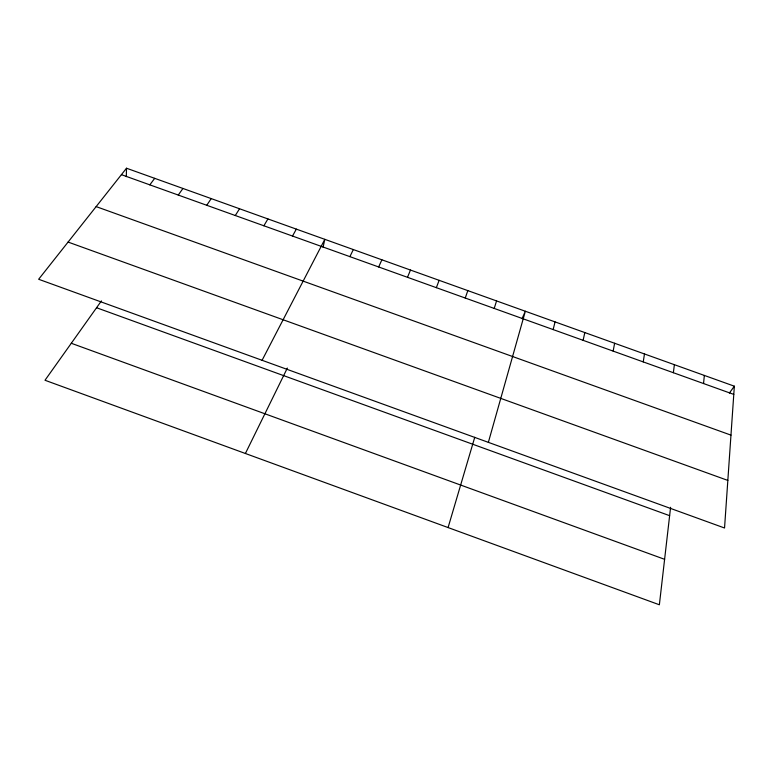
<?xml version="1.0" encoding="UTF-8"?>
<svg xmlns="http://www.w3.org/2000/svg" width="773" height="773" viewBox="0 0 773 773"><rect width="100%" height="100%" fill="white"/><g stroke="black" fill="none" stroke-linecap="round" stroke-linejoin="round"><path stroke-width="1.16" d="M126.308 176.631L126.511 168.224L734.35 386.191L724.543 527.998L38.65 279.266L126.511 168.224M703.546 383.543L704.348 375.436M670.597 507.291L659.369 604.776L44.998 380.258L101.418 300.9M673.37 372.712L674.385 364.692M643.233 361.899L644.479 353.966M613.153 351.106L614.622 343.26M323.085 247.234L324.815 239.34L262.086 360.286M583.122 340.333L584.813 332.574M553.139 329.578L555.062 321.906M488.362 442.349L525.35 311.248L522.055 318.64M448.089 527.563L474.757 437.286M494.208 308.427L496.566 300.929M465.249 298.04L467.82 290.619M436.349 287.662L439.132 280.328M407.487 277.304L410.482 270.057M378.673 266.965L381.881 259.796M349.898 256.646L353.319 249.563M245.399 453.49L287.353 368.054M292.503 236.045L296.349 229.127M263.873 225.774L267.931 218.933M235.292 215.522L239.553 208.758M206.758 205.28L211.222 198.603M178.263 195.057L182.94 188.457M729.403 393.042L734.35 386.191M149.817 184.853L154.706 178.341M121.419 174.659L733.78 394.394M96.142 206.604L730.968 435.131M68.082 242.065L727.837 480.42M96.557 307.741L669.631 515.678M71.29 343.27L664.606 559.314"/></g></svg>
